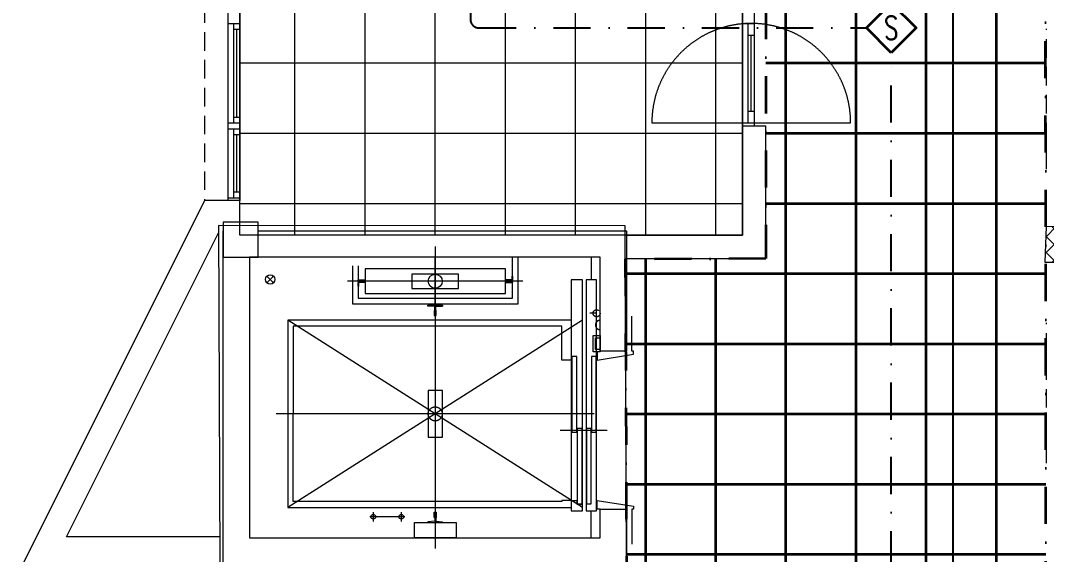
# Model space of a CAD drawing. Header units: inches. Extents: x -246178 to 57169, y -29325 to 19878.
# Drawn here: x -3547 to 5228, y -1202 to 3363 of the extents above; entities that cross this region are included whole.
import ezdxf
from ezdxf.enums import TextEntityAlignment as Align

# ---------------------------------------------------------------- set-up
doc = ezdxf.new("R2010")
doc.units = ezdxf.units.IN
doc.header["$LTSCALE"] = 25
doc.header["$MEASUREMENT"] = 0
for name, pattern in [('00-Ground Floor$0$CENTERX2', [101.6, 63.5, -12.7, 12.7, -12.7]), ('00-Ground Floor$0$DASHED', [0.75, 0.5, -0.25]), ('00-Ground Floor$0$DASHED2', [9.525, 6.35, -3.175]), ('00-Ground Floor$0$HIDDEN', [9.525, 6.35, -3.175]), ('DASHDOT', [25.4, 12.7, -6.35, 0, -6.35])]:
    doc.linetypes.add(name, pattern=pattern)
doc.layers.get('0').update_dxf_attribs({"color": 8})
for name, color, linetype, lineweight in [('00-Ground Floor$0$Aluminum', 251, 'Continuous', 5), ('00-Ground Floor$0$Axis', 251, '00-Ground Floor$0$CENTERX2', 5), ('00-Ground Floor$0$C-HYDR-CTCH', 251, 'Continuous', 5), ('00-Ground Floor$0$Cabin', 7, 'Continuous', 5), ('00-Ground Floor$0$Frame', 252, 'Continuous', 9), ('00-Ground Floor$0$Hatch', 254, 'Continuous', 5), ('00-Ground Floor$0$Notes', 1, 'Continuous', 5), ('00-Ground Floor$0$Proj', 251, 'Continuous', 5), ('00-Ground Floor$0$Structure', 251, 'Continuous', 5), ('00-Ground Floor$0$Tech', 169, '00-Ground Floor$0$DASHED2', 5), ('00-Ground Floor$0$Walls', 251, 'Continuous', 5), ('E-LITE-CLNG-CNDT', 6, 'DASHDOT', 35), ('F-ALRM-CLNG @ 100', 33, 'Continuous', 35), ('F-ALRM-CLNG-CNDT', 51, 'DASHDOT', 25), ('F-ALRM-CNDT-SPLY', 43, 'POWER SUPPLY', 25)]:
    doc.layers.add(name, color=color, linetype=linetype, lineweight=lineweight)
doc.styles.add('DC_Simplex', font='SIMPLEX.shx', dxfattribs={"width": 0.7})
doc.styles.get("Standard").update_dxf_attribs({"font": 'arial.ttf'})
doc.linetypes.add('POWER SUPPLY', pattern='A,50.8,-4,["PS",Standard,S=4.5,R=0,X=0,Y=-2.25],-11', length=65.8)

# ---------------------------------------------------------------- blocks, each defined once
blk = doc.blocks.new('00-Ground Floor$0$T127-1_B')
at = {"layer": '00-Ground Floor$0$Cabin'}
for p, q in [((44.5, 8), (44.5, 4)), ((44.5, 4), (78, 4)), ((78, 4), (82, 63.5)), ((44.5, -8), (44.5, -4)), ((44.5, -4), (78, -4)), ((78, -4), (82, -63.5))]:
    blk.add_line(p, q, dxfattribs=at)
at = {"layer": '00-Ground Floor$0$Cabin', "ltscale": 5}
for points in [[(44.5, 8), (0, 8), (0, -8), (44.5, -8)], [(82, 63.5), (89, 63.5), (89, -63.5), (82, -63.5)]]:
    blk.add_lwpolyline(points, dxfattribs=at)
blk = doc.blocks.new('00-Ground Floor$0$T127-1_B__1680')
at = {"layer": '00-Ground Floor$0$Axis'}
blk.add_line((-990, 0), (990, 0), dxfattribs=at)
at = {"layer": '00-Ground Floor$0$Notes', "xscale": -1}
blk.add_blockref('00-Ground Floor$0$T127-1_B', (-840, 0), dxfattribs=at)
at = {"layer": '00-Ground Floor$0$Notes'}
blk.add_blockref('00-Ground Floor$0$T127-1_B', (840, 0), dxfattribs=at)
blk = doc.blocks.new('00-Ground Floor$0$JIS5K')
at = {"layer": '00-Ground Floor$0$Cabin'}
for p, q in [((60.2, 8), (60.2, 11.2)), ((60.2, -8), (60.2, -11.2))]:
    blk.add_line(p, q, dxfattribs=at)
at = {"layer": '00-Ground Floor$0$Cabin', "ltscale": 5}
for points in [[(57, 11.2), (0, 11.2), (0, -11.2), (57, -11.2)], [(60.2, 8), (3.2, 8), (3.2, -8), (60.2, -8)], [(57, 11.2), (57, 43.5), (60.2, 43.5), (60.2, 11.2)], [(57, -11.2), (57, -43.5), (60.2, -43.5), (60.2, -11.2)]]:
    blk.add_lwpolyline(points, dxfattribs=at)
blk = doc.blocks.new('00-Ground Floor$0$JIS5K__1200')
at = {"layer": '00-Ground Floor$0$Axis'}
blk.add_line((-750, 0), (750, 0), dxfattribs=at)
at = {"layer": '00-Ground Floor$0$Notes', "xscale": -1}
blk.add_blockref('00-Ground Floor$0$JIS5K', (-600, 0), dxfattribs=at)
at = {"layer": '00-Ground Floor$0$Notes'}
blk.add_blockref('00-Ground Floor$0$JIS5K', (600, 0), dxfattribs=at)
blk = doc.blocks.new('00-Ground Floor$0$对重支撑1')
at = {"layer": '00-Ground Floor$0$Cabin'}
blk.add_lwpolyline([(1060, 178), (929, 178), (929, -178), (1060, -178)], close=True, dxfattribs=at).dxf.unprotected_set("ltscale", 0)
blk = doc.blocks.new('00-Ground Floor$0$井道平面图轿厢1轿厢地坎')
at = {"layer": '00-Ground Floor$0$Axis', "ltscale": 0.864}
blk.add_lwpolyline([(0, 96), (0, -192)], dxfattribs=at)
at = {"layer": '00-Ground Floor$0$Cabin', "ltscale": 5}
for points in [[(690, 0), (690, -96), (-1285, -96), (-1285, 0)], [(15, -3), (15, -46), (-630, -46), (-630, -3)], [(630, -50), (630, -93), (-15, -93), (-15, -50)]]:
    blk.add_lwpolyline(points, close=True, dxfattribs=at)
at = {"layer": '00-Ground Floor$0$Cabin'}
for points in [[(600, 0), (600, -48)], [(600, -48), (633, -48)], [(633, -48), (633, -96)]]:
    blk.add_lwpolyline(points, dxfattribs=at)
blk = doc.blocks.new('00-Ground Floor$0$层门地坎1')
at = {"layer": '00-Ground Floor$0$Axis', "ltscale": 0.81}
blk.add_lwpolyline([(0, 90), (0, -180)], dxfattribs=at)
at = {"layer": '00-Ground Floor$0$Cabin', "ltscale": 5}
for points in [[(690, 0), (690, -90), (-1285, -90), (-1285, 0)], [(15, -47), (15, -87), (-630, -87), (-630, -47)], [(630, -3), (630, -43), (-15, -43), (-15, -3)]]:
    blk.add_lwpolyline(points, close=True, dxfattribs=at)
blk = doc.blocks.new('00-Ground Floor$0$A$C487660E6')
at = {"color": 254}
for p, q in [((-1672.1, 8602.6), (2627.9, 8602.6)), ((-1672.1, 1527.6), (-1672.1, 8602.6)), ((2627.9, 8602.6), (2627.9, 1527.6)), ((2627.9, 1527.6), (-1672.1, 1527.6))]:
    blk.add_line(p, q, dxfattribs=at)
at = {"color": 254, "linetype": 'Continuous'}
for p, q in [((-1200, 1527.6), (-1200, 8602.6)), ((-600, 1527.6), (-600, 8602.6)), ((0, 1527.6), (0, 8602.6)), ((600, 1527.6), (600, 8602.6)), ((1200, 1527.6), (1200, 8602.6)), ((1800, 1527.6), (1800, 8602.6)), ((2400, 1527.6), (2400, 8602.6)), ((-1672.1, 8400), (2627.9, 8400)), ((-1672.1, 7800), (2627.9, 7800)), ((-1672.1, 7200), (2627.9, 7200)), ((-1672.1, 6600), (2627.9, 6600)), ((-1672.1, 6000), (2627.9, 6000)), ((-1672.1, 5400), (2627.9, 5400)), ((-1672.1, 4800), (2627.9, 4800)), ((-1672.1, 4200), (2627.9, 4200)), ((-1672.1, 3600), (2627.9, 3600)), ((-1672.1, 3000), (2627.9, 3000)), ((-1672.1, 2400), (2627.9, 2400)), ((-1672.1, 1800), (2627.9, 1800))]:
    blk.add_line(p, q, dxfattribs=at)
blk = doc.blocks.new('00-Ground Floor$0$A$Ce9e1c4c3')
at = {"color": 254}
for p, q in [((-97172.1, 8602.6, 0), (-97171.8, 1327.6, 0)), ((-94772.1, -9197.4, 0), (-94782.7, 8602.6, 0)), ((-97171.8, 1327.6, 0), (-98374.2, 1322.9, 0)), ((-98374.2, 1322.9, 0), (-98364, -1285, 0))]:
    blk.add_line(p, q, dxfattribs=at)
at = {"color": 254, "linetype": 'Continuous'}
for p, q in [((-97000, -12797.4, 0), (-97000, 8602.6)), ((-96400, -12797.4, 0), (-96400, 8602.6)), ((-95800, -12797.4, 0), (-95800, 8602.6)), ((-95200, -12797.4, 0), (-95200, 8602.6)), ((-97171.9, 3000), (-94779.4, 3000)), ((-97171.9, 2400), (-94779, 2400)), ((-97171.8, 1800), (-94778.7, 1800)), ((-98200, -12797.4, 0), (-98200, 1323.5)), ((-97600, -12797.4, 0), (-97600, 1325.9)), ((-98373.7, 1200), (-94778.3, 1200)), ((-98371.4, 600), (-94777.9, 600)), ((-98369, 0), (-94777.6, 0)), ((-98366.7, -600), (-94777.2, -600)), ((-98364.3, -1200), (-94776.9, -1200))]:
    blk.add_line(p, q, dxfattribs=at)
at = {"layer": '00-Ground Floor$0$Frame'}
blk.add_blockref('00-Ground Floor$0$A$C487660E6', (-100000, 0), dxfattribs=at)
blk = doc.blocks.new('00-Ground Floor')
at = {"layer": '00-Ground Floor$0$Hatch'}
h = blk.add_hatch(dxfattribs=at)
h.set_pattern_fill('ANSI37', color=256, scale=30)
h.set_pattern_definition([(45, (-1981.42, -13099.68), (-67.35192, 67.35192), []), (135, (-1981.42, -13099.68), (-67.35192, -67.35192), [])])
h.paths.add_polyline_path([(48971.2, 8818.2), (48367.3, 8810.1), (48371.2, 8521.7), (48975.1, 8529.8)])
h.paths.add_polyline_path([(41810.5, 8810.5), (41227, 8805), (41207, 8513.7), (41790.5, 8519.1)])
h.paths.add_polyline_path([(27433.5, 8803.1), (26834.4, 8799), (26828.7, 8506), (27427.8, 8510)])
h.paths.add_polyline_path([(34618.7, 8805.3), (34017.5, 8797.8), (34009.3, 8512.1), (34610.5, 8519.6)])
h.paths.add_polyline_path([(20214.3, 8812.4), (19607.8, 8790.5), (19622.4, 8498), (20228.8, 8519.8)])
h.paths.add_polyline_path([(13477.7, 8802), (12255.7, 8825.9), (12249.3, 8529.8), (13471.3, 8505.8)])
h.paths.add_polyline_path([(13491.8, 1601.9), (12276.8, 1586.2), (12263.3, 1293.7), (13478.3, 1309.4)])
h.paths.add_polyline_path([(13465.7, -5591.3), (12262.6, -5607.3), (12256.9, -5900.3), (13460, -5884.3)])
h.paths.add_polyline_path([(13484.2, -12790), (12287.5, -12801.4), (12290.4, -13095.9), (13487, -13084.4)])
h.paths.add_polyline_path([(5849.2, -12787.9), (5245.6, -12791.6), (5256.3, -13077.1), (5859.8, -13073.4)])
h.paths.add_polyline_path([(5833.8, -5589.9), (5236.9, -5588.3), (5236.8, -5889.5), (5833.6, -5891)])
h.paths.add_polyline_path([(5843.6, 1599.7), (5224.3, 1600.9), (5213.7, 1298), (5833, 1296.7)])
h.paths.add_polyline_path([(5820.3, 8779.1), (5219.7, 8793.5), (5216, 8503.9), (5816.7, 8489.4)])
h.paths.add_polyline_path([(-1378.8, 8777.2), (-1981.4, 8799.9), (-1979.5, 8511.6), (-1376.9, 8488.9)])
h.paths.add_polyline_path([(-1371.1, -5601.1), (-1973.1, -5608.1), (-1969.7, -5899.7), (-1367.7, -5892.7)])
h.paths.add_polyline_path([(-1353.5, -12795.7), (-1951.9, -12796.7), (-1947.1, -13097.4), (-1348.7, -13096.4)])
h.paths.add_polyline_path([(20233.2, -12782.5), (19627.5, -12795.4), (19633.2, -13096.6), (20238.9, -13083.7)])
h.paths.add_polyline_path([(20226.6, -5590), (19632.3, -5607.6), (19634.4, -5904.1), (20228.7, -5886.6)])
h.paths.add_polyline_path([(20217.9, 1618), (19619, 1610.4), (19623, 1310.2), (20221.9, 1317.9)])
h.paths.add_polyline_path([(27418.3, 1602.8), (26816.3, 1607.5), (26820.6, 1315.3), (27422.5, 1310.7)])
h.paths.add_polyline_path([(27422, -5579.9), (26818.1, -5597.5), (26831.6, -5897.5), (27431.7, -5876.5)])
h.paths.add_polyline_path([(27438.1, -12795.9), (26834.3, -12789.3), (26831.9, -13075), (27435.7, -13081.6)])
h.paths.add_polyline_path([(34636.6, -12785.4), (34039.3, -12800), (34048.3, -13099.7), (34645.6, -13085.1)])
h.paths.add_polyline_path([(34629.3, -5597.1), (34028, -5595.2), (34029.2, -5892.4), (34630.4, -5894.3)])
h.paths.add_polyline_path([(34592.8, 1606.7), (34012, 1611.4), (34031.7, 1321.6), (34612.5, 1316.9)])
h.paths.add_polyline_path([(41796.2, 1606), (41198.6, 1619.8), (41200.6, 1327.8), (41798.2, 1314.1)])
h.paths.add_polyline_path([(41797.2, -5592.6), (41228.8, -5600.2), (41230.6, -5894.3), (41799, -5886.7)])
h.paths.add_polyline_path([(41834.3, -12789.7), (41229, -12792.4), (41230.4, -13096.9), (41835.6, -13094.3)])
h.paths.add_polyline_path([(49008.5, -12790.2), (48420.5, -12774.1), (48407.3, -13081.4), (48995.3, -13097.4)])
h.paths.add_polyline_path([(48992.7, -5590.8), (48389.5, -5589.7), (48387.5, -5886.2), (48990.7, -5887.3)])
at = {"layer": '00-Ground Floor$0$Aluminum'}
for p, q in [((-1772.1, 1823.4, 0), (-1772.1, 8502.6, 0)), ((-1672.1, 8502.6, 0), (-1672.1, 1823.4, 0)), ((2627.9, 2463, 0), (2627.9, 7863, 0)), ((2727.9, 7863, 0), (2727.9, 2463, 0)), ((-1772.1, 3338, 0), (-1672.1, 3338, 0)), ((-1722.1, 2488, 0), (-1722.1, 3338, 0)), ((2627.9, 3338, 0), (2727.9, 3338, 0)), ((2677.9, 2488, 0), (2677.9, 3338, 0)), ((-1722.1, 3288, 0), (-1672.1, 3288, 0)), ((-1697.1, 2538, 0), (-1697.1, 3288, 0)), ((2677.9, 3238, 0), (2727.9, 3238, 0)), ((2702.9, 2588, 0), (2702.9, 3238, 0)), ((2677.9, 2588, 0), (2727.9, 2588, 0)), ((-1772.1, 2488, 0), (-1672.1, 2488, 0)), ((-1722.1, 2538, 0), (-1672.1, 2538, 0)), ((2627.9, 2488, 0), (2727.9, 2488, 0)), ((-1772.1, 2438, 0), (-1672.1, 2438, 0)), ((-1722.1, 1848.4, 0), (-1722.1, 2438, 0)), ((-1722.1, 2388, 0), (-1672.1, 2388, 0)), ((-1697.1, 1898.4, 0), (-1697.1, 2388, 0)), ((-1772.1, 1848.4, 0), (-1672.1, 1848.4, 0)), ((-1722.1, 1898.4, 0), (-1672.1, 1898.4, 0))]:
    blk.add_line(p, q, dxfattribs=at)
at = {"layer": '00-Ground Floor$0$Aluminum', "linetype": '00-Ground Floor$0$HIDDEN'}
for p, q in [((5227.9, 2092.6, 0), (5227.9, 3292.6, 0)), ((5227.9, -422.4, 0), (5227.9, 777.6, 0))]:
    blk.add_line(p, q, dxfattribs=at)
at = {"layer": '00-Ground Floor$0$Aluminum', "linetype": '00-Ground Floor$0$DASHED', "ltscale": 300}
blk.add_line((1852.9, 2488, 0), (3552.9, 2488, 0), dxfattribs=at)
blk.add_arc((2702.9, 2488, 0), 850, 0, 180, dxfattribs=at)
at = {"layer": '00-Ground Floor$0$Axis'}
blk.add_line((0, 929), (0, 1339), dxfattribs=at)
at = {"layer": '00-Ground Floor$0$Axis', "ltscale": 3}
for points in [[(0, 1430), (0, -1150)], [(1260, 800), (-1260, -800)], [(1260, -800), (-1260, 800)], [(1360, 0), (-1360, 0)]]:
    blk.add_lwpolyline(points, dxfattribs=at)
at = {"layer": '00-Ground Floor$0$Axis', "ltscale": 1.5}
blk.add_lwpolyline([(0, 250), (0, -250)], dxfattribs=at)
at = {"layer": '00-Ground Floor$0$Axis', "ltscale": 0.24}
for points in [[(-530, -840), (-530, -920)], [(-290, -840), (-290, -920)]]:
    blk.add_lwpolyline(points, dxfattribs=at)
at = {"layer": '00-Ground Floor$0$Axis', "ltscale": 0.9}
blk.add_lwpolyline([(-260, -880), (-560, -880)], dxfattribs=at)
at = {"layer": '00-Ground Floor$0$C-HYDR-CTCH', "flags": 128}
for points in [[(-1853.1, 1610.2), (-1841.7, -1281.3), (1636, -1285), (1624.7, 1606.5), (-1853.1, 1610.2)], [(5224.3, 1600.9), (5213.7, 1298), (5833, 1296.7), (5843.6, 1599.7), (5224.3, 1600.9)]]:
    blk.add_lwpolyline(points, dxfattribs=at)
at = {"layer": '00-Ground Floor$0$Cabin', "ltscale": 5}
for points in [[(-708.2, 1265), (-708.2, 940), (708.2, 940), (708.2, 1340)], [(-660.2, 1265), (-660.2, 988), (660.2, 988), (660.2, 1340)]]:
    blk.add_lwpolyline(points, dxfattribs=at)
at = {"layer": '00-Ground Floor$0$Cabin'}
for points in [[(1335, 1340), (1335, 1145)], [(1260, 1145), (1164, 1145)], [(1164, 1145), (1164, 800)], [(1260, 1145), (1164, 1145)], [(1164, 1145), (1164, 800)], [(1260, -830), (1260, 1145)], [(1260, -830), (1260, 1145)], [(250, 1134), (-250, 1134)], [(1164, 800), (-1260, 800)], [(-1260, 800), (-1260, -800)], [(1164, 800), (-1260, 800)], [(-1260, 800), (-1260, -800)], [(1386, 530), (1386, 460), (1696, 510), (1696, 535), (1681, 535), (1681, 835)], [(1084, 750), (-1216, 750)], [(-1216, 750), (-1216, 0)], [(1084, 460), (1084, 750)], [(1164, 460), (1084, 460)], [(-1216, -750), (-1216, 0)], [(1084, -750), (-1216, -750)], [(1164, -740), (1084, -740)], [(1084, -740), (1084, -750)], [(1411, -815), (1411, -815), (1386, -815), (1386, -740), (1696, -790), (1696, -815), (1681, -815), (1681, -1115)], [(-1260, -800), (1164, -800)], [(-1260, -800), (1164, -800)], [(1164, -800), (1164, -830)], [(1164, -800), (1164, -830)], [(1164, -830), (1260, -830)], [(1164, -830), (1260, -830)], [(1335, -1060), (1335, -830)]]:
    blk.add_lwpolyline(points, dxfattribs=at)
at = {"layer": '00-Ground Floor$0$Cabin', "ltscale": 5}
blk.add_lwpolyline([(-600, 1239), (-600, 1029), (600, 1029), (600, 1239)], close=True, dxfattribs=at)
at = {"layer": '00-Ground Floor$0$Cabin'}
blk.add_lwpolyline([(-200, 1195), (-200, 1073), (200, 1073), (200, 1195)], close=True, dxfattribs=at)
at = {"layer": '00-Ground Floor$0$Cabin', "ltscale": 50}
blk.add_lwpolyline([(-61, -200), (61, -200), (61, 200), (-61, 200)], close=True, dxfattribs=at)
at = {"layer": '00-Ground Floor$0$Cabin'}
for centre, radius in [((0, 1134), 60), ((-530, -880), 20), ((-290, -880), 20)]:
    blk.add_circle(centre, radius, dxfattribs=at)
at = {"layer": '00-Ground Floor$0$Notes'}
for p, q in [((-1436.1, 1174.5), (-1386.1, 1124.5)), ((-1386.1, 1174.5), (-1436.1, 1124.5))]:
    blk.add_line(p, q, dxfattribs=at)
blk.add_circle((-1411.1, 1149.5), 40, dxfattribs=at)
at = {"layer": '00-Ground Floor$0$Proj', "linetype": '00-Ground Floor$0$HIDDEN'}
blk.add_line((-1972.1, 8502.6, 0), (-1972.1, 1823.4, 0), dxfattribs=at)
at = {"layer": '00-Ground Floor$0$Structure'}
blk.add_lwpolyline([(-1814, 1340), (-1514, 1340), (-1514, 1640), (-1814, 1640)], close=True, dxfattribs=at)
for points in [[(1636, 535), (1411, 535), (1411, 1340), (-1589, 1340), (-1589, -1060), (1411, -1060), (1411, -815), (1636, -815), (1636, -1285), (-1814, -1285), (-1814, 1565)], [(-1514, 1565), (1636, 1565), (1636, 535)]]:
    blk.add_lwpolyline(points, dxfattribs=at)
at = {"layer": '00-Ground Floor$0$Tech', "ltscale": 0.36}
blk.add_lwpolyline([(1380, 860), (1320, 860)], dxfattribs=at)
at = {"layer": '00-Ground Floor$0$Tech', "ltscale": 0.48}
blk.add_lwpolyline([(1410, 720), (1410, 800)], dxfattribs=at)
at = {"layer": '00-Ground Floor$0$Tech', "ltscale": 9}
for points in [[(1351, 530), (1351, 670), (1411, 670), (1411, 530)], [(1371, 550), (1371, 650), (1411, 650), (1411, 550)]]:
    blk.add_lwpolyline(points, close=True, dxfattribs=at)
at = {"layer": '00-Ground Floor$0$Tech'}
blk.add_circle((1380, 860), 30, dxfattribs=at)
at = {"layer": '00-Ground Floor$0$Tech', "ltscale": 5}
blk.add_circle((0, 0), 60, dxfattribs=at)
at = {"layer": '00-Ground Floor$0$Tech'}
blk.add_arc((1410, 760), 40, 90, 270, dxfattribs=at)
at = {"layer": '00-Ground Floor$0$Walls'}
for p, q in [((2627.9, 2463, 0), (2827.9, 2463, 0)), ((2627.9, 1527.6, 0), (2627.9, 2463, 0)), ((2827.9, 1327.6, 0), (2827.9, 2463, 0)), ((-1972.1, 1823.4, 0), (-3546.8, -1326.1, 0)), ((-1672.1, 1823.4, 0), (-1972.1, 1823.4, 0)), ((-1672.1, 1610, 0), (-1672.1, 1823.4, 0)), ((-3152.3, -1051.3, 0), (-1852.8, 1547.6, 0)), ((1625, 1527.5), (2627.9, 1527.6, 0)), ((1625.8, 1327.5), (2827.9, 1327.6, 0)), ((-1841.7, -1051.3), (-3152.3, -1051.3, 0))]:
    blk.add_line(p, q, dxfattribs=at)
at = {"color": 254}
blk.add_blockref('00-Ground Floor$0$A$Ce9e1c4c3', (100000, 0), dxfattribs=at)
at = {"layer": '00-Ground Floor$0$Notes', "xscale": -1}
for name, p, rotation in [('00-Ground Floor$0$JIS5K__1200', (0, 1134), 1.53523449952786e-06), ('00-Ground Floor$0$井道平面图轿厢1轿厢地坎', (1164, -140), 90), ('00-Ground Floor$0$层门地坎1', (1290, -140), 90)]:
    blk.add_blockref(name, p, dxfattribs=dict(at, rotation=rotation))
at = {"layer": '00-Ground Floor$0$Notes', "yscale": -1, "rotation": 270.0000000000001}
for name in ['00-Ground Floor$0$T127-1_B__1680', '00-Ground Floor$0$对重支撑1']:
    blk.add_blockref(name, (0, 0), dxfattribs=at)
blk = doc.blocks.new('A$C5CF53093')
blk.add_lwpolyline([(0, -212.1), (-212.1, 0), (0, 212.1), (212.1, 0)], close=True)
blk = doc.blocks.new('*U9')
at = {"xscale": 0.01, "yscale": 0.01, "zscale": 0.01}
blk.add_blockref('A$C5CF53093', (0.007, -0.007), dxfattribs=at)
at = {"color": 6, "style": 'DC_Simplex', "width": 0.7, "flags": 8}
blk.add_attdef('TYPE', text='', height=2, rotation=360, dxfattribs=at).set_placement((0, 0), align=Align.MIDDLE_CENTER)

msp = doc.modelspace()

# ---------------------------------------------------------------- linework, layer by layer
at = {"layer": 'F-ALRM-CLNG-CNDT'}
for points in [[(300.7, 4887.2), (300.7, 3374.3, 0.414214), (375.7, 3299.3), (3688.6, 3299.3)], [(1112.8, -3300.7), (3825.7, -3300.7, 0.414214), (3900.7, -3225.7), (3900.7, 3087.2)]]:
    msp.add_lwpolyline(points, format="xyb", dxfattribs=at)
at = {"layer": 'F-ALRM-CNDT-SPLY', "elevation": 0}
msp.add_lwpolyline([(4427.9, 7691.4), (4427.9, -3812, 0.414214), (4502.9, -3887), (6859.3, -3887)], format="xyb", dxfattribs=at)

# ---------------------------------------------------------------- block references
at = {"layer": 'E-LITE-CLNG-CNDT'}
msp.add_blockref('00-Ground Floor', (0, 0), dxfattribs=at)
at = {"layer": 'F-ALRM-CLNG @ 100', "xscale": 100, "yscale": 100, "zscale": 100}
msp.add_blockref('*U9', (3900, 3300), dxfattribs=at).add_auto_attribs({'TYPE': 'S'})

doc.saveas('drawing.dxf')
